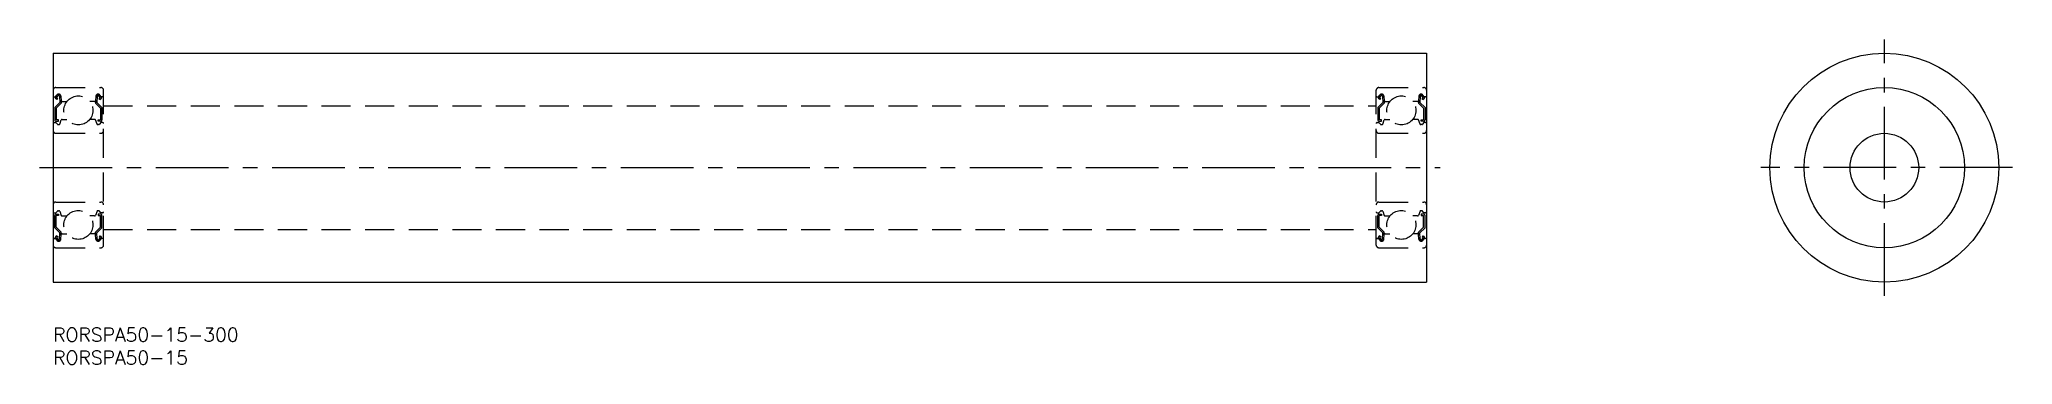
# Model space of a CAD drawing. Extents: x -3 to 428, y -8 to 63.
import ezdxf

# ---------------------------------------------------------------- set-up
doc = ezdxf.new("R2010")
doc.units = 0
doc.header["$LTSCALE"] = 0.5
doc.linetypes.add('CENTER', pattern=[50.8, 31.75, -6.35, 6.35, -6.35])
doc.linetypes.add('DASHED', pattern=[19.05, 12.7, -6.35])
for name, color, linetype in [('MSM_CENTER', 1, 'CENTER'), ('MSM_CONTINUOUS', 7, 'CONTINUOUS'), ('MSM_DASHED', 4, 'DASHED'), ('MSM_PART_NUMBER', 7, 'CONTINUOUS')]:
    doc.layers.add(name, color=color, linetype=linetype)
doc.styles.get("Standard").update_dxf_attribs({"font": 'txt.shx', "height": 3, "bigfont": 'bigfont.shx'})

# ---------------------------------------------------------------- blocks, each defined once
blk = doc.blocks.new('*U17')
at = {"layer": 'MSM_PART_NUMBER'}
blk.add_text('RORSPA50-15-300', height=3, dxfattribs=at).set_placement((0, -3))
blk = doc.blocks.new('*U18')
at = {"layer": 'MSM_PART_NUMBER'}
blk.add_text('RORSPA50-15', height=3, dxfattribs=at).set_placement((0, -8))

msp = doc.modelspace()

# ---------------------------------------------------------------- linework, layer by layer
at = {"layer": 'MSM_CENTER'}
for p, q in [((400, 7), (400, 63)), ((-3, 35), (303, 35)), ((428, 35), (373, 35))]:
    msp.add_line(p, q, dxfattribs=at)
at = {"layer": 'MSM_CONTINUOUS'}
for p, q in [((0, 60), (0, 10)), ((0, 60), (300, 60)), ((300, 60), (300, 10)), ((0, 10), (300, 10))]:
    msp.add_line(p, q, dxfattribs=at)
for radius in [25, 17.5, 7.5]:
    msp.add_circle((400, 35), radius, dxfattribs=at)
at = {"layer": 'MSM_DASHED'}
for p, q in [((0.6, 52.5), (10.4, 52.5)), ((11, 18.1), (11, 51.9)), ((289, 18.1), (289, 51.9)), ((289.6, 52.5), (299.4, 52.5)), ((0.2, 50.45), (0.5, 50.45)), ((1.44, 49.22), (0.34, 48.12)), ((0.34, 48.12), (0.34, 45.45)), ((0.5, 50.45), (0.78, 50.85)), ((0.82, 49.86), (0.57, 50.03)), ((1.74, 49.1), (0.64, 48)), ((0.64, 48), (0.64, 45.45)), ((0.75, 50.28), (1.03, 50.68)), ((0.99, 50.1), (0.75, 50.28)), ((0.82, 49.86), (0.99, 50.1)), ((1.39, 50.57), (1.44, 49.22)), ((1.69, 50.6), (1.77, 49.63)), ((1.74, 49.97), (1.74, 49.1)), ((1.97, 49.45), (2.99, 49.45)), ((9.03, 49.45), (8.01, 49.45)), ((9.31, 50.6), (9.23, 49.63)), ((9.26, 49.97), (9.26, 49.1)), ((9.26, 49.1), (10.36, 48)), ((9.61, 50.57), (9.56, 49.22)), ((9.56, 49.22), (10.66, 48.12)), ((10.25, 50.28), (9.97, 50.68)), ((10.01, 50.1), (10.25, 50.28)), ((10.18, 49.86), (10.01, 50.1)), ((10.18, 49.86), (10.43, 50.03)), ((10.5, 50.45), (10.22, 50.85)), ((10.36, 48), (10.36, 45.45)), ((10.8, 50.45), (10.5, 50.45)), ((10.66, 48.12), (10.66, 45.45)), ((11, 48.5), (289, 48.5)), ((289.2, 50.45), (289.5, 50.45)), ((290.44, 49.22), (289.34, 48.12)), ((289.34, 48.12), (289.34, 45.45)), ((289.5, 50.45), (289.78, 50.85)), ((289.82, 49.86), (289.57, 50.03)), ((290.74, 49.1), (289.64, 48)), ((289.64, 48), (289.64, 45.45)), ((289.75, 50.28), (290.03, 50.68)), ((289.99, 50.1), (289.75, 50.28)), ((289.82, 49.86), (289.99, 50.1)), ((290.39, 50.57), (290.44, 49.22)), ((290.69, 50.6), (290.77, 49.63)), ((290.74, 49.97), (290.74, 49.1)), ((290.97, 49.45), (291.99, 49.45)), ((298.03, 49.45), (297.01, 49.45)), ((298.31, 50.6), (298.23, 49.63)), ((298.26, 49.97), (298.26, 49.1)), ((298.26, 49.1), (299.36, 48)), ((298.61, 50.57), (298.56, 49.22)), ((298.56, 49.22), (299.66, 48.12)), ((299.25, 50.28), (298.97, 50.68)), ((299.01, 50.1), (299.25, 50.28)), ((299.18, 49.86), (299.01, 50.1)), ((299.18, 49.86), (299.43, 50.03)), ((299.5, 50.45), (299.22, 50.85)), ((299.36, 48), (299.36, 45.45)), ((299.8, 50.45), (299.5, 50.45)), ((299.66, 48.12), (299.66, 45.45)), ((0.2, 44.85), (0.6, 44.85)), ((0.6, 44.85), (0.92, 44.47)), ((1.16, 45.45), (0.64, 45.45)), ((0.64, 45.15), (1.16, 45.15)), ((1.07, 44.4), (1.25, 44.4)), ((1.16, 45.15), (1.16, 45.45)), ((1.43, 44.53), (1.76, 45.42)), ((1.95, 45.55), (2.99, 45.55)), ((9.05, 45.55), (8.01, 45.55)), ((9.57, 44.53), (9.24, 45.42)), ((9.93, 44.4), (9.75, 44.4)), ((9.84, 45.45), (10.36, 45.45)), ((9.84, 45.15), (9.84, 45.45)), ((10.36, 45.15), (9.84, 45.15)), ((10.4, 44.85), (10.08, 44.47)), ((10.8, 44.85), (10.4, 44.85)), ((289.2, 44.85), (289.6, 44.85)), ((289.6, 44.85), (289.92, 44.47)), ((290.16, 45.45), (289.64, 45.45)), ((289.64, 45.15), (290.16, 45.15)), ((290.07, 44.4), (290.25, 44.4)), ((290.16, 45.15), (290.16, 45.45)), ((290.43, 44.53), (290.76, 45.42)), ((290.95, 45.55), (291.99, 45.55)), ((298.05, 45.55), (297.01, 45.55)), ((298.57, 44.53), (298.24, 45.42)), ((298.93, 44.4), (298.75, 44.4)), ((298.84, 45.45), (299.36, 45.45)), ((298.84, 45.15), (298.84, 45.45)), ((299.36, 45.15), (298.84, 45.15)), ((299.4, 44.85), (299.08, 44.47)), ((299.8, 44.85), (299.4, 44.85)), ((0.6, 42.5), (10.4, 42.5)), ((289.6, 42.5), (299.4, 42.5)), ((0, 35), (0, 35)), ((289, 35), (289, 35)), ((0, 26.75), (0, 26.75)), ((0.6, 27.5), (10.4, 27.5)), ((289, 26.75), (289, 26.75)), ((289.6, 27.5), (299.4, 27.5)), ((0.2, 25.15), (0.6, 25.15)), ((0.34, 21.88), (0.34, 24.55)), ((1.44, 20.78), (0.34, 21.88)), ((0.6, 25.15), (0.92, 25.53)), ((0.64, 24.85), (1.16, 24.85)), ((0.64, 22), (0.64, 24.55)), ((1.16, 24.55), (0.64, 24.55)), ((1.74, 20.9), (0.64, 22)), ((1.07, 25.6), (1.25, 25.6)), ((1.16, 24.85), (1.16, 24.55)), ((1.43, 25.47), (1.76, 24.58)), ((1.95, 24.45), (2.99, 24.45)), ((9.05, 24.45), (8.01, 24.45)), ((9.57, 25.47), (9.24, 24.58)), ((9.26, 20.9), (10.36, 22)), ((9.56, 20.78), (10.66, 21.88)), ((9.93, 25.6), (9.75, 25.6)), ((9.84, 24.85), (9.84, 24.55)), ((10.36, 24.85), (9.84, 24.85)), ((9.84, 24.55), (10.36, 24.55)), ((10.4, 25.15), (10.08, 25.53)), ((10.36, 22), (10.36, 24.55)), ((10.8, 25.15), (10.4, 25.15)), ((10.66, 21.88), (10.66, 24.55)), ((289.2, 25.15), (289.6, 25.15)), ((289.34, 21.88), (289.34, 24.55)), ((290.44, 20.78), (289.34, 21.88)), ((289.6, 25.15), (289.92, 25.53)), ((289.64, 24.85), (290.16, 24.85)), ((289.64, 22), (289.64, 24.55)), ((290.16, 24.55), (289.64, 24.55)), ((290.74, 20.9), (289.64, 22)), ((290.07, 25.6), (290.25, 25.6)), ((290.16, 24.85), (290.16, 24.55)), ((290.43, 25.47), (290.76, 24.58)), ((290.95, 24.45), (291.99, 24.45)), ((298.05, 24.45), (297.01, 24.45)), ((298.57, 25.47), (298.24, 24.58)), ((298.26, 20.9), (299.36, 22)), ((298.56, 20.78), (299.66, 21.88)), ((298.93, 25.6), (298.75, 25.6)), ((298.84, 24.85), (298.84, 24.55)), ((299.36, 24.85), (298.84, 24.85)), ((298.84, 24.55), (299.36, 24.55)), ((299.4, 25.15), (299.08, 25.53)), ((299.36, 22), (299.36, 24.55)), ((299.8, 25.15), (299.4, 25.15)), ((299.66, 21.88), (299.66, 24.55)), ((0.2, 19.55), (0.5, 19.55)), ((0.5, 19.55), (0.78, 19.15)), ((0.82, 20.14), (0.57, 19.97)), ((0.6, 17.5), (10.4, 17.5)), ((0.99, 19.9), (0.75, 19.72)), ((0.75, 19.72), (1.03, 19.32)), ((0.82, 20.14), (0.99, 19.9)), ((1.39, 19.43), (1.44, 20.78)), ((1.69, 19.4), (1.77, 20.37)), ((1.74, 20.03), (1.74, 20.9)), ((1.97, 20.55), (2.99, 20.55)), ((9.03, 20.55), (8.01, 20.55)), ((9.31, 19.4), (9.23, 20.37)), ((9.26, 20.03), (9.26, 20.9)), ((9.61, 19.43), (9.56, 20.78)), ((10.25, 19.72), (9.97, 19.32)), ((10.18, 20.14), (10.01, 19.9)), ((10.01, 19.9), (10.25, 19.72)), ((10.18, 20.14), (10.43, 19.97)), ((10.5, 19.55), (10.22, 19.15)), ((10.8, 19.55), (10.5, 19.55)), ((11, 21.5), (289, 21.5)), ((289.2, 19.55), (289.5, 19.55)), ((289.5, 19.55), (289.78, 19.15)), ((289.82, 20.14), (289.57, 19.97)), ((289.6, 17.5), (299.4, 17.5)), ((289.99, 19.9), (289.75, 19.72)), ((289.75, 19.72), (290.03, 19.32)), ((289.82, 20.14), (289.99, 19.9)), ((290.39, 19.43), (290.44, 20.78)), ((290.69, 19.4), (290.77, 20.37)), ((290.74, 20.03), (290.74, 20.9)), ((290.97, 20.55), (291.99, 20.55)), ((298.03, 20.55), (297.01, 20.55)), ((298.31, 19.4), (298.23, 20.37)), ((298.26, 20.03), (298.26, 20.9)), ((298.61, 19.43), (298.56, 20.78)), ((299.25, 19.72), (298.97, 19.32)), ((299.18, 20.14), (299.01, 19.9)), ((299.01, 19.9), (299.25, 19.72)), ((299.18, 20.14), (299.43, 19.97)), ((299.5, 19.55), (299.22, 19.15)), ((299.8, 19.55), (299.5, 19.55))]:
    msp.add_line(p, q, dxfattribs=at)
for centre in [(5.5, 47.5), (294.5, 47.5), (5.5, 22.5), (294.5, 22.5)]:
    msp.add_circle(centre, 3.17, dxfattribs=at)
for centre, radius, start, end in [((0.6, 51.9), 0.6, 90, 180), ((10.4, 51.9), 0.6, 0, 90), ((289.6, 51.9), 0.6, 90, 180), ((299.4, 51.9), 0.6, 0, 90), ((0.2, 50.65), 0.2, 180, 270), ((0.75, 50.28), 0.3, 144.9356, 235.0377), ((1.19, 50.56), 0.5, 5.065, 144.9356), ((1.19, 50.57), 0.2, 2.1312, 144.9367), ((1.97, 49.65), 0.2, 185.065, 270), ((9.03, 49.65), 0.2, 270, 354.935), ((9.81, 50.56), 0.5, 35.0644, 174.935), ((9.81, 50.57), 0.2, 35.0633, 177.8688), ((10.25, 50.28), 0.3, 304.9623, 35.0644), ((10.8, 50.65), 0.2, 270, 0), ((289.2, 50.65), 0.2, 180, 270), ((289.75, 50.28), 0.3, 144.9356, 235.0377), ((290.19, 50.56), 0.5, 5.065, 144.9356), ((290.19, 50.57), 0.2, 2.1312, 144.9367), ((290.97, 49.65), 0.2, 185.065, 270), ((298.03, 49.65), 0.2, 270, 354.935), ((298.81, 50.56), 0.5, 35.0644, 174.935), ((298.81, 50.57), 0.2, 35.0633, 177.8688), ((299.25, 50.28), 0.3, 304.9623, 35.0644), ((299.8, 50.65), 0.2, 270, 0), ((0.2, 44.65), 0.2, 90, 180), ((0.6, 43.1), 0.6, 180, 270), ((0.64, 45.45), 0.3, 180, 270), ((1.07, 44.6), 0.2, 219.997, 270), ((1.25, 44.6), 0.2, 270, 339.9703), ((1.95, 45.35), 0.2, 90, 159.9703), ((9.05, 45.35), 0.2, 20.0297, 90), ((9.75, 44.6), 0.2, 200.0297, 270), ((9.93, 44.6), 0.2, 270, 320.003), ((10.36, 45.45), 0.3, 270, 0), ((10.4, 43.1), 0.6, 270, 0), ((10.8, 44.65), 0.2, 0, 90), ((289.2, 44.65), 0.2, 90, 180), ((289.64, 45.45), 0.3, 180, 270), ((290.07, 44.6), 0.2, 219.997, 270), ((290.25, 44.6), 0.2, 270, 339.9703), ((290.95, 45.35), 0.2, 90, 159.9703), ((298.05, 45.35), 0.2, 20.0297, 90), ((298.75, 44.6), 0.2, 200.0297, 270), ((298.93, 44.6), 0.2, 270, 320.003), ((299.36, 45.45), 0.3, 270, 0), ((299.8, 44.65), 0.2, 0, 90), ((289.6, 43.1), 0.6, 180, 270), ((299.4, 43.1), 0.6, 270, 0), ((0.6, 26.9), 0.6, 90, 180), ((10.4, 26.9), 0.6, 0, 90), ((289.6, 26.9), 0.6, 90, 180), ((299.4, 26.9), 0.6, 0, 90), ((0.2, 25.35), 0.2, 180, 270), ((0.64, 24.55), 0.3, 90, 180), ((1.07, 25.4), 0.2, 90, 140.003), ((1.25, 25.4), 0.2, 20.0297, 90), ((1.95, 24.65), 0.2, 200.0297, 270), ((9.05, 24.65), 0.2, 270, 339.9703), ((9.75, 25.4), 0.2, 90, 159.9703), ((9.93, 25.4), 0.2, 39.997, 90), ((10.36, 24.55), 0.3, 0, 90), ((10.8, 25.35), 0.2, 270, 0), ((289.2, 25.35), 0.2, 180, 270), ((289.64, 24.55), 0.3, 90, 180), ((290.07, 25.4), 0.2, 90, 140.003), ((290.25, 25.4), 0.2, 20.0297, 90), ((290.95, 24.65), 0.2, 200.0297, 270), ((298.05, 24.65), 0.2, 270, 339.9703), ((298.75, 25.4), 0.2, 90, 159.9703), ((298.93, 25.4), 0.2, 39.997, 90), ((299.36, 24.55), 0.3, 0, 90), ((299.8, 25.35), 0.2, 270, 0), ((0.2, 19.35), 0.2, 90, 180), ((0.6, 18.1), 0.6, 180, 270), ((0.75, 19.72), 0.3, 124.9623, 215.0644), ((1.19, 19.44), 0.5, 215.0644, 354.935), ((1.19, 19.43), 0.2, 215.0633, 357.8688), ((1.97, 20.35), 0.2, 90, 174.935), ((9.03, 20.35), 0.2, 5.065, 90), ((9.81, 19.44), 0.5, 185.065, 324.9356), ((9.81, 19.43), 0.2, 182.1312, 324.9367), ((10.4, 18.1), 0.6, 270, 0), ((10.25, 19.72), 0.3, 324.9356, 55.0377), ((10.8, 19.35), 0.2, 0, 90), ((289.2, 19.35), 0.2, 90, 180), ((289.6, 18.1), 0.6, 180, 270), ((289.75, 19.72), 0.3, 124.9623, 215.0644), ((290.19, 19.44), 0.5, 215.0644, 354.935), ((290.19, 19.43), 0.2, 215.0633, 357.8688), ((290.97, 20.35), 0.2, 90, 174.935), ((298.03, 20.35), 0.2, 5.065, 90), ((298.81, 19.44), 0.5, 185.065, 324.9356), ((298.81, 19.43), 0.2, 182.1312, 324.9367), ((299.4, 18.1), 0.6, 270, 0), ((299.25, 19.72), 0.3, 324.9356, 55.0377), ((299.8, 19.35), 0.2, 0, 90)]:
    msp.add_arc(centre, radius, start, end, dxfattribs=at)

# ---------------------------------------------------------------- block references
at = {"layer": 'MSM_CONTINUOUS'}
for name in ['*U17', '*U18']:
    msp.add_blockref(name, (0, 0), dxfattribs=at)

doc.saveas('drawing.dxf')
